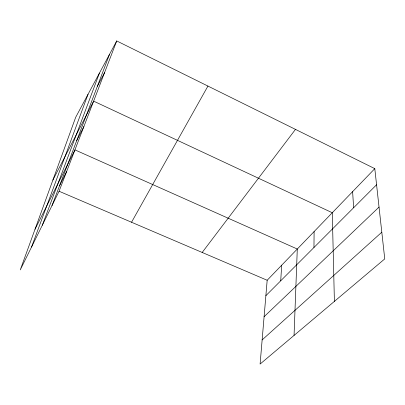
<?xml version="1.0" encoding="UTF-8"?>
<svg xmlns="http://www.w3.org/2000/svg" width="405" height="405" viewBox="0 0 405 405"><rect width="100%" height="100%" fill="white"/><g stroke="black" fill="none" stroke-linecap="round" stroke-linejoin="round"><path stroke-width="0.61" d="M313.961 247.49L314.103 231.589M294.055 335.411L297.29 249.024L74.945 149.88L35.017 229.265M280.716 280.807L281.688 265.204M374.797 168.642L267.173 280.26L260.101 364.06L384.75 258.906L374.797 168.642L116.721 40.94L75.7 117.253L20.25 269.917L59.079 191.251L116.721 40.94M31.529 247.065L88.007 94.36M42.297 225.251L99.448 73.077M52.002 205.588L109.517 54.341M59.55 185.733L66.698 171.381M76.646 140.788L83.891 126.552M52.883 180.068L93.631 101.144L332.282 212.736L334.398 301.381M97.367 86.29L104.622 72.49M131.539 222.244L207.932 86.078M202.191 252.462L295.468 129.392M265.872 295.675L376.574 184.756M264.095 316.715L379.034 207.092M262.136 339.911L381.804 232.207M59.079 191.251L267.173 280.26M352.613 191.651L353.636 207.74"/></g></svg>
